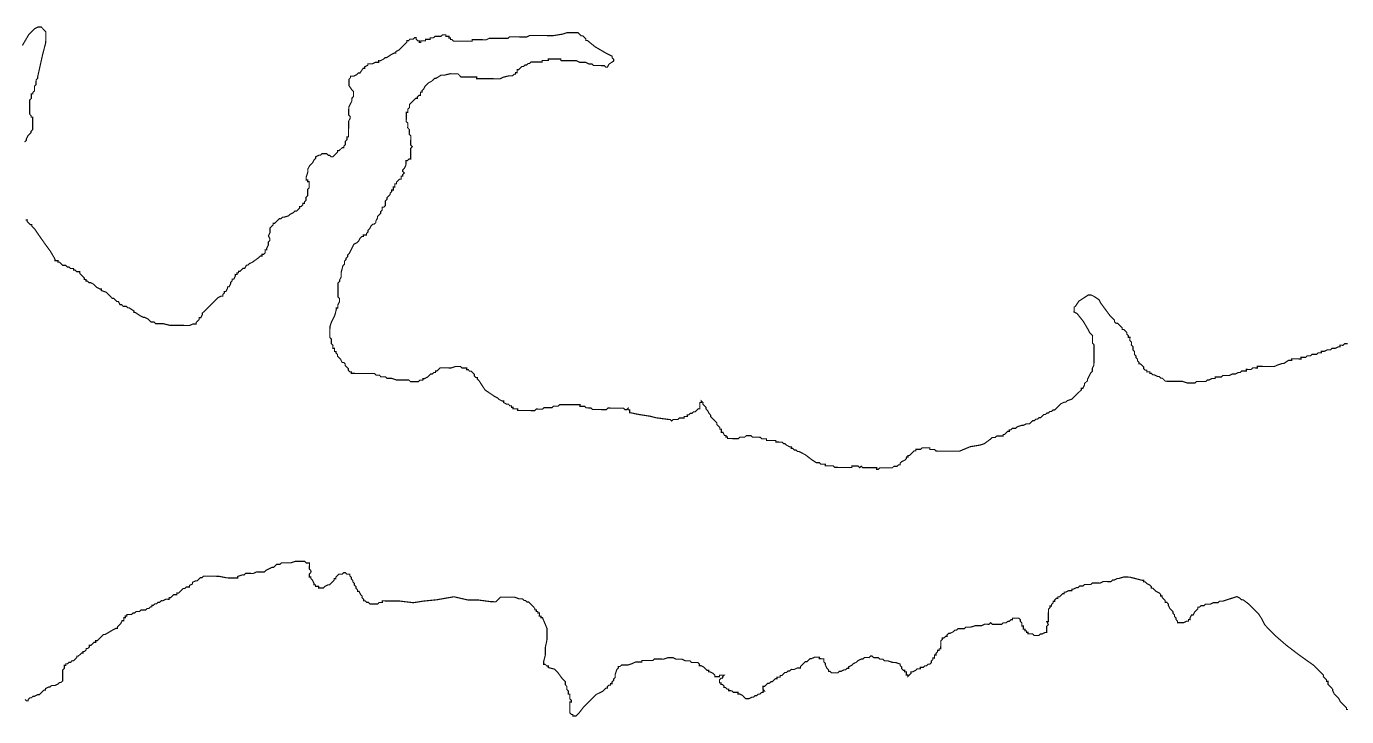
# Model space of a CAD drawing. Header units: metres. Extents: x 290190 to 339802, y 1811045 to 1991312.
# Drawn here: x 329905 to 333334, y 1814326 to 1816119 of the extents above; entities that cross this region are included whole.
import ezdxf

# ---------------------------------------------------------------- set-up
doc = ezdxf.new("R2010")
doc.units = ezdxf.units.M
doc.header["$MEASUREMENT"] = 0
doc.layers.add('HAZARDS LINE', color=1, linetype='Continuous')

msp = doc.modelspace()

# ---------------------------------------------------------------- linework, layer by layer
at = {"layer": 'HAZARDS LINE', "lineweight": 18, "const_width": 3.03}
for points in [[(329894.2, 1816069.6), (329910.6, 1816097.7), (329918.7, 1816105.8), (329926.9, 1816113.8), (329935, 1816117.8), (329939, 1816117.7), (329943.1, 1816117.7), (329951.1, 1816109.6), (329955.1, 1816105.5), (329955, 1816093.4), (329955, 1816089.3), (329954.9, 1816077.2), (329946.5, 1816044.9), (329934, 1815988.4), (329933.9, 1815984.3), (329929.9, 1815980.3), (329929.8, 1815976.3), (329929.8, 1815972.3), (329929.8, 1815968.2), (329925.7, 1815964.2), (329925.7, 1815960.2), (329925.6, 1815956.1), (329925.6, 1815952.1), (329921.5, 1815948.1), (329921.5, 1815944), (329917.5, 1815944), (329917.4, 1815940), (329917.4, 1815936), (329917.4, 1815931.9), (329913.3, 1815927.9), (329913.3, 1815923.9), (329913.2, 1815919.8), (329913.2, 1815915.8), (329913.2, 1815911.7), (329913.1, 1815907.7), (329913.1, 1815903.6), (329913.1, 1815899.6), (329913.1, 1815895.6), (329913, 1815891.5), (329917, 1815887.4), (329917, 1815883.4), (329921, 1815883.4), (329921, 1815879.3), (329921, 1815875.3), (329920.9, 1815871.2), (329920.9, 1815867.2), (329920.9, 1815863.2), (329920.9, 1815859.1), (329920.8, 1815855.1), (329920.8, 1815851), (329916.7, 1815847), (329916.7, 1815843), (329912.6, 1815839), (329908.5, 1815834.9), (329904.4, 1815826.9), (329904.4, 1815822.8), (329900.3, 1815818.8)], [(329902.8, 1815616.6), (329906.9, 1815616.6), (329906.8, 1815612.6), (329910.8, 1815608.5), (329914.8, 1815604.4), (329918.9, 1815604.4), (329918.9, 1815600.4), (329922.9, 1815596.3), (329926.9, 1815592.2), (329934.9, 1815580), (329954.9, 1815551.6), (329966.9, 1815535.3), (329978.8, 1815515), (329978.8, 1815510.9), (329986.9, 1815510.9), (329986.9, 1815506.8), (329990.9, 1815506.8), (329994.9, 1815502.7), (329998.9, 1815498.7), (330003, 1815498.6), (330007, 1815498.6), (330011, 1815494.5), (330015.1, 1815494.5), (330019.1, 1815490.4), (330023.1, 1815490.4), (330027.2, 1815490.3), (330027.1, 1815486.3), (330031.2, 1815486.3), (330035.2, 1815482.2), (330039.2, 1815482.2), (330043.3, 1815482.1), (330043.2, 1815478.1), (330047.2, 1815474), (330051.3, 1815469.9), (330055.3, 1815465.9), (330055.2, 1815461.8), (330059.3, 1815461.8), (330059.3, 1815457.8), (330063.3, 1815457.7), (330067.3, 1815453.6), (330071.3, 1815453.6), (330079.4, 1815449.5), (330083.4, 1815445.4), (330087.4, 1815441.4), (330095.5, 1815437.3), (330099.5, 1815437.2), (330099.5, 1815433.2), (330111.6, 1815429), (330115.6, 1815425), (330127.6, 1815412.7), (330131.7, 1815412.7), (330135.7, 1815408.6), (330139.7, 1815404.6), (330143.7, 1815404.5), (330147.7, 1815396.4), (330151.8, 1815396.4), (330155.8, 1815392.3), (330159.8, 1815392.3), (330163.9, 1815392.3), (330167.9, 1815388.2), (330171.9, 1815388.1), (330184, 1815380), (330183.9, 1815375.9), (330188, 1815375.9), (330200.1, 1815367.7), (330208.1, 1815363.6), (330212.1, 1815363.6), (330220.2, 1815359.5), (330228.2, 1815351.3), (330236.3, 1815351.3), (330240.3, 1815347.2), (330244.4, 1815347.2), (330260.5, 1815347), (330276.7, 1815342.9), (330288.8, 1815342.8), (330292.8, 1815342.7), (330305, 1815342.6), (330309, 1815342.6), (330321.1, 1815342.5), (330325.2, 1815342.5), (330329.2, 1815342.5), (330337.3, 1815346.4), (330341.4, 1815346.4), (330345.4, 1815346.4), (330345.5, 1815350.4), (330349.5, 1815354.4), (330353.6, 1815358.4), (330353.6, 1815362.5), (330357.7, 1815362.5), (330361.8, 1815370.5), (330361.8, 1815374.6), (330365.9, 1815378.6), (330370, 1815382.6), (330374, 1815386.6), (330378.1, 1815390.6), (330382.2, 1815394.6), (330386.3, 1815398.6), (330390.3, 1815402.6), (330394.4, 1815406.6), (330398.5, 1815410.7), (330402.5, 1815414.7), (330410.7, 1815418.7), (330414.7, 1815418.6), (330414.7, 1815422.7), (330418.8, 1815426.7), (330418.8, 1815430.7), (330422.9, 1815430.7), (330427, 1815438.7), (330427, 1815442.8), (330431.1, 1815442.8), (330435.2, 1815450.8), (330435.2, 1815454.9), (330439.3, 1815458.9), (330439.3, 1815462.9), (330443.3, 1815462.9), (330447.5, 1815470.9), (330447.5, 1815475), (330451.5, 1815474.9), (330451.6, 1815479), (330455.6, 1815479), (330455.6, 1815483), (330459.7, 1815483), (330463.7, 1815487), (330467.8, 1815491), (330471.9, 1815491), (330476, 1815499), (330480, 1815499), (330484.1, 1815503), (330492.2, 1815507), (330508.5, 1815519), (330512.5, 1815523), (330516.6, 1815523), (330516.6, 1815527), (330520.7, 1815527), (330524.7, 1815531), (330524.8, 1815539.1), (330528.8, 1815539), (330528.9, 1815543.1), (330533, 1815551.1), (330533, 1815555.2), (330533, 1815559.2), (330537.1, 1815563.2), (330537.1, 1815567.3), (330533.2, 1815575.4), (330537.3, 1815583.4), (330537.3, 1815587.5), (330537.3, 1815591.5), (330537.4, 1815595.6), (330541.4, 1815599.6), (330545.5, 1815603.6), (330545.5, 1815607.6), (330549.6, 1815607.6), (330553.6, 1815611.6), (330557.7, 1815615.6), (330561.8, 1815619.7), (330565.8, 1815619.6), (330569.9, 1815623.6), (330574, 1815623.6), (330586.1, 1815627.5), (330590.2, 1815631.6), (330598.3, 1815635.5), (330602.4, 1815639.6), (330606.4, 1815639.5), (330610.5, 1815643.5), (330614.6, 1815647.5), (330614.6, 1815651.6), (330618.6, 1815651.6), (330622.7, 1815655.6), (330622.7, 1815659.6), (330626.8, 1815659.6), (330626.8, 1815663.6), (330630.9, 1815667.6), (330630.9, 1815671.7), (330631, 1815675.7), (330635, 1815679.7), (330635.1, 1815683.8), (330635.1, 1815687.8), (330635.1, 1815691.9), (330635.1, 1815695.9), (330639.2, 1815699.9), (330639.3, 1815704), (330639.3, 1815708), (330639.3, 1815712), (330639.3, 1815716.1), (330635.3, 1815716.1), (330635.3, 1815720.2), (330631.3, 1815720.2), (330631.3, 1815724.2), (330631.4, 1815728.3), (330635.5, 1815740.4), (330635.5, 1815744.4), (330635.6, 1815748.5), (330639.7, 1815756.5), (330643.7, 1815760.5), (330647.8, 1815764.5), (330651.9, 1815772.6), (330656, 1815776.6), (330656, 1815780.7), (330664.1, 1815784.6), (330668.2, 1815784.6), (330672.2, 1815788.6), (330676.3, 1815788.6), (330680.3, 1815788.6), (330684.4, 1815788.5), (330688.4, 1815784.4), (330692.4, 1815784.4), (330696.4, 1815780.3), (330700.5, 1815780.3), (330704.6, 1815784.3), (330708.6, 1815788.3), (330712.7, 1815792.3), (330712.7, 1815796.4), (330716.8, 1815796.4), (330720.9, 1815800.4), (330724.9, 1815804.4), (330729, 1815804.4), (330729, 1815808.4), (330733.1, 1815812.4), (330733.1, 1815816.5), (330733.1, 1815820.5), (330737.2, 1815824.5), (330737.3, 1815832.6), (330741.3, 1815832.6), (330741.3, 1815836.6), (330741.4, 1815844.7), (330741.4, 1815848.7), (330741.5, 1815856.8), (330741.6, 1815873), (330745.7, 1815881), (330745.8, 1815885.1), (330741.7, 1815889.2), (330741.8, 1815893.2), (330741.8, 1815897.2), (330741.8, 1815901.3), (330741.9, 1815905.3), (330741.9, 1815909.4), (330746, 1815917.4), (330750.1, 1815925.5), (330750.1, 1815929.5), (330750.2, 1815933.6), (330754.3, 1815937.6), (330754.3, 1815941.6), (330754.3, 1815945.7), (330754.3, 1815949.7), (330750.3, 1815953.8), (330742.3, 1815966), (330742.4, 1815970), (330742.4, 1815974.1), (330742.4, 1815978.1), (330742.5, 1815982.2), (330746.5, 1815986.2), (330746.6, 1815990.2), (330750.6, 1815990.2), (330754.7, 1815990.1), (330762.8, 1815994.1), (330766.8, 1815998.1), (330770.9, 1815998.1), (330779.1, 1816010.2), (330783.1, 1816010.1), (330783.1, 1816014.2), (330791.3, 1816018.2), (330791.3, 1816022.2), (330795.3, 1816022.2), (330799.4, 1816022.1), (330803.4, 1816022.1), (330811.5, 1816026.1), (330815.6, 1816026.1), (330819.6, 1816026), (330819.6, 1816030.1), (330823.7, 1816030), (330831.8, 1816034), (330835.9, 1816038), (330839.9, 1816038), (330852.1, 1816046), (330860.2, 1816050), (330864.3, 1816050), (330864.3, 1816054), (330872.4, 1816058), (330876.5, 1816062), (330880.6, 1816066), (330884.6, 1816070), (330888.7, 1816074), (330892.8, 1816078), (330892.8, 1816082.1), (330896.9, 1816082), (330900.9, 1816086.1), (330909, 1816086), (330913.1, 1816090), (330917.1, 1816090), (330917.1, 1816085.9), (330921.1, 1816081.9), (330925.2, 1816081.8), (330925.1, 1816077.8), (330929.2, 1816077.8), (330929.2, 1816081.8), (330933.2, 1816081.8), (330937.3, 1816081.7), (330941.3, 1816081.7), (330941.4, 1816085.7), (330945.4, 1816085.7), (330949.4, 1816085.7), (330953.5, 1816085.7), (330953.5, 1816089.7), (330957.6, 1816089.7), (330961.6, 1816089.6), (330965.7, 1816093.6), (330969.7, 1816093.6), (330973.8, 1816093.6), (330977.8, 1816093.6), (330981.8, 1816093.5), (330985.9, 1816097.5), (330990, 1816097.5), (330994, 1816097.5), (330994, 1816093.4), (330998, 1816093.4), (331002.1, 1816093.4), (331002, 1816089.3), (331006.1, 1816089.3), (331006, 1816085.2), (331010.1, 1816085.2), (331014.1, 1816081.1), (331018.1, 1816081.1), (331022.2, 1816081.1), (331030.3, 1816081), (331034.3, 1816081), (331038.3, 1816081), (331042.4, 1816080.9), (331046.4, 1816080.9), (331050.5, 1816080.9), (331058.6, 1816080.8), (331062.6, 1816080.8), (331062.6, 1816084.8), (331066.7, 1816084.8), (331070.7, 1816084.7), (331074.8, 1816084.7), (331078.8, 1816084.7), (331082.8, 1816084.7), (331099, 1816084.5), (331107.1, 1816088.5), (331119.3, 1816088.4), (331123.3, 1816088.4), (331127.3, 1816088.4), (331131.4, 1816088.3), (331135.4, 1816088.3), (331139.5, 1816088.3), (331143.5, 1816088.2), (331147.6, 1816088.2), (331151.6, 1816088.2), (331155.6, 1816088.1), (331159.7, 1816092.1), (331163.8, 1816092.1), (331171.8, 1816092.1), (331175.9, 1816092), (331184, 1816092), (331188, 1816091.9), (331192.1, 1816091.9), (331196.1, 1816091.9), (331200.1, 1816091.8), (331204.2, 1816091.8), (331212.3, 1816095.8), (331216.3, 1816095.8), (331220.4, 1816095.7), (331224.4, 1816095.7), (331232.5, 1816095.6), (331236.5, 1816095.6), (331240.6, 1816095.6), (331244.6, 1816095.5), (331248.7, 1816095.5), (331272.9, 1816095.3), (331297.2, 1816099.2), (331309.4, 1816103.1), (331321.5, 1816103), (331329.6, 1816103), (331337.7, 1816102.9), (331345.7, 1816094.8), (331349.7, 1816094.7), (331353.7, 1816090.6), (331357.8, 1816086.6), (331357.7, 1816082.5), (331361.8, 1816082.5), (331381.9, 1816066.2), (331410, 1816049.8), (331418.1, 1816045.7), (331426.1, 1816041.6), (331426.1, 1816037.5), (331430.1, 1816033.5), (331430.1, 1816029.4), (331417.9, 1816021.4), (331413.8, 1816013.4), (331409.7, 1816013.4), (331405.7, 1816017.5), (331401.7, 1816017.5), (331397.7, 1816017.5), (331389.6, 1816017.6), (331385.5, 1816017.6), (331381.5, 1816017.7), (331377.4, 1816017.7), (331373.4, 1816021.8), (331369.4, 1816021.8), (331365.3, 1816021.8), (331357.3, 1816025.9), (331353.2, 1816026), (331349.2, 1816026), (331345.2, 1816026), (331341.1, 1816026.1), (331333.1, 1816030.2), (331329, 1816030.2), (331325, 1816030.2), (331320.9, 1816030.3), (331308.8, 1816030.3), (331304.8, 1816030.4), (331300.7, 1816030.4), (331296.7, 1816030.4), (331292.6, 1816030.5), (331292.7, 1816034.5), (331288.6, 1816034.5), (331284.6, 1816034.6), (331276.5, 1816034.6), (331264.4, 1816034.7), (331260.3, 1816034.8), (331260.3, 1816030.7), (331252.2, 1816030.8), (331248.2, 1816030.8), (331244.1, 1816030.8), (331244.1, 1816026.8), (331240.1, 1816026.8), (331236, 1816026.9), (331232, 1816026.9), (331227.9, 1816026.9), (331223.9, 1816027), (331219.8, 1816027), (331215.8, 1816027), (331211.7, 1816023), (331207.7, 1816023), (331203.6, 1816019), (331199.6, 1816019.1), (331195.5, 1816015), (331191.5, 1816015.1), (331187.4, 1816011.1), (331183.3, 1816007.1), (331179.3, 1816007.1), (331179.2, 1816003), (331179.2, 1815999), (331175.2, 1815999), (331175.1, 1815995), (331171.1, 1815995), (331167, 1815991), (331163, 1815991), (331158.9, 1815991.1), (331142.7, 1815987.2), (331134.6, 1815983.2), (331130.6, 1815983.2), (331126.5, 1815983.2), (331122.5, 1815983.3), (331118.4, 1815983.3), (331110.4, 1815983.4), (331106.3, 1815983.4), (331102.3, 1815983.4), (331098.2, 1815983.5), (331094.2, 1815983.5), (331078, 1815983.6), (331074, 1815983.6), (331074, 1815987.7), (331070, 1815987.7), (331057.8, 1815987.8), (331053.8, 1815987.8), (331049.8, 1815987.9), (331045.7, 1815987.9), (331041.7, 1815987.9), (331037.6, 1815988), (331033.6, 1815988), (331029.6, 1815992.1), (331025.6, 1815996.1), (331017.5, 1815996.2), (331005.4, 1815996.3), (330989.1, 1815992.4), (330981.1, 1815992.4), (330968.9, 1815984.5), (330964.8, 1815984.5), (330960.8, 1815980.5), (330956.7, 1815976.5), (330948.6, 1815972.5), (330944.5, 1815968.5), (330940.4, 1815964.5), (330936.3, 1815956.4), (330932.2, 1815952.4), (330932.2, 1815948.3), (330928.2, 1815948.4), (330928.1, 1815944.3), (330928.1, 1815940.3), (330924.1, 1815940.3), (330920, 1815936.3), (330920, 1815932.3), (330915.9, 1815932.3), (330911.8, 1815928.3), (330907.8, 1815924.3), (330903.7, 1815920.3), (330899.6, 1815916.2), (330899.6, 1815912.2), (330899.6, 1815908.2), (330895.5, 1815904.2), (330895.5, 1815900.1), (330895.4, 1815896.1), (330891.4, 1815896.1), (330891.4, 1815892.1), (330891.3, 1815888), (330891.3, 1815884), (330891.3, 1815879.9), (330891.2, 1815875.9), (330891.2, 1815871.8), (330895.2, 1815867.8), (330895.2, 1815863.7), (330895.1, 1815855.6), (330899.1, 1815851.6), (330899.1, 1815847.5), (330899.1, 1815843.5), (330899, 1815839.4), (330903, 1815835.4), (330903, 1815831.3), (330903, 1815827.3), (330902.9, 1815823.2), (330902.9, 1815819.2), (330902.9, 1815815.1), (330902.9, 1815811.1), (330906.9, 1815807), (330902.8, 1815803), (330902.8, 1815799), (330902.7, 1815790.9), (330902.6, 1815782.8), (330902.6, 1815778.8), (330902.6, 1815774.7), (330898.5, 1815774.7), (330894.5, 1815770.7), (330890.4, 1815770.8), (330890.4, 1815766.7), (330890.4, 1815762.7), (330890.3, 1815758.6), (330886.2, 1815750.6), (330882.1, 1815746.6), (330882.1, 1815742.5), (330886.1, 1815738.4), (330882, 1815734.4), (330882, 1815730.4), (330878, 1815730.4), (330877.9, 1815726.4), (330877.9, 1815722.3), (330873.9, 1815722.4), (330869.8, 1815718.4), (330865.7, 1815714.3), (330865.7, 1815710.3), (330861.7, 1815710.3), (330861.6, 1815706.3), (330861.6, 1815702.2), (330857.5, 1815702.3), (330857.5, 1815698.2), (330857.5, 1815694.2), (330853.4, 1815694.2), (330853.4, 1815690.2), (330849.3, 1815686.2), (330849.3, 1815682.1), (330845.2, 1815678.1), (330841.2, 1815674.1), (330841.1, 1815670.1), (330837.1, 1815666), (330837, 1815662), (330837, 1815658), (330837, 1815653.9), (330832.9, 1815649.9), (330828.8, 1815649.9), (330828.8, 1815645.9), (330828.8, 1815641.8), (330824.7, 1815637.8), (330824.7, 1815633.8), (330816.5, 1815625.8), (330816.5, 1815621.7), (330812.4, 1815613.7), (330812.4, 1815609.6), (330808.3, 1815605.6), (330804.2, 1815605.6), (330800.2, 1815601.6), (330796.1, 1815593.6), (330792, 1815589.6), (330792, 1815585.5), (330787.9, 1815581.5), (330787.9, 1815577.5), (330783.8, 1815577.5), (330779.8, 1815577.5), (330779.7, 1815573.5), (330775.7, 1815573.5), (330771.6, 1815569.5), (330767.5, 1815561.5), (330763.4, 1815557.4), (330755.3, 1815553.5), (330751.2, 1815545.4), (330747.1, 1815537.4), (330743, 1815529.3), (330738.9, 1815525.3), (330738.9, 1815521.2), (330734.8, 1815517.2), (330734.8, 1815513.2), (330730.7, 1815509.2), (330730.7, 1815505.1), (330730.7, 1815501.1), (330726.6, 1815497.1), (330722.4, 1815480.9), (330722.4, 1815476.9), (330722.4, 1815472.9), (330722.3, 1815468.8), (330718.2, 1815460.8), (330718.2, 1815456.7), (330714.1, 1815452.7), (330714.1, 1815448.7), (330714.1, 1815444.6), (330714, 1815436.5), (330714, 1815432.5), (330713.9, 1815428.4), (330713.9, 1815424.4), (330713.9, 1815420.4), (330713.8, 1815416.3), (330717.9, 1815412.2), (330717.8, 1815408.2), (330717.8, 1815404.2), (330713.7, 1815396.1), (330713.7, 1815392.1), (330713.6, 1815388), (330709.6, 1815388), (330709.6, 1815384), (330705.4, 1815367.9), (330697.2, 1815351.7), (330693, 1815339.6), (330693, 1815335.6), (330692.9, 1815327.5), (330692.9, 1815323.5), (330692.9, 1815319.4), (330692.9, 1815315.4), (330692.8, 1815311.3), (330696.8, 1815307.3), (330696.8, 1815303.2), (330696.8, 1815299.2), (330696.7, 1815295.1), (330700.8, 1815291.1), (330700.7, 1815287), (330700.7, 1815283), (330704.7, 1815283), (330704.7, 1815278.9), (330704.7, 1815274.9), (330708.7, 1815274.8), (330708.7, 1815270.8), (330712.7, 1815266.7), (330712.7, 1815262.7), (330716.7, 1815258.6), (330720.7, 1815254.5), (330724.7, 1815246.4), (330728.7, 1815246.4), (330732.7, 1815242.3), (330732.7, 1815238.3), (330736.7, 1815234.2), (330740.7, 1815230.1), (330740.7, 1815226.1), (330744.7, 1815222), (330748.7, 1815222), (330748.7, 1815217.9), (330752.7, 1815217.9), (330756.8, 1815217.9), (330760.8, 1815217.8), (330764.9, 1815217.8), (330773, 1815217.7), (330777, 1815217.7), (330781, 1815217.7), (330785.1, 1815217.6), (330789.1, 1815217.6), (330793.2, 1815217.6), (330797.2, 1815217.5), (330801.2, 1815217.5), (330805.3, 1815217.5), (330809.3, 1815217.5), (330813.3, 1815213.4), (330817.4, 1815213.3), (330821.4, 1815213.3), (330825.4, 1815209.2), (330829.5, 1815209.2), (330837.6, 1815209.1), (330841.6, 1815205.1), (330849.7, 1815205), (330853.7, 1815205), (330865.8, 1815200.8), (330869.8, 1815200.8), (330873.9, 1815200.8), (330882, 1815200.7), (330886, 1815200.7), (330890.1, 1815200.7), (330894.1, 1815200.6), (330898.1, 1815200.6), (330902.2, 1815196.5), (330906.2, 1815196.5), (330910.2, 1815196.5), (330914.3, 1815196.4), (330918.3, 1815196.4), (330922.4, 1815196.4), (330926.4, 1815200.4), (330930.5, 1815200.3), (330934.5, 1815200.3), (330934.6, 1815204.4), (330938.6, 1815204.3), (330946.7, 1815208.3), (330950.8, 1815212.3), (330954.9, 1815216.3), (330958.9, 1815216.3), (330963, 1815220.3), (330967, 1815220.3), (330967.1, 1815224.3), (330971.1, 1815224.3), (330975.2, 1815228.3), (330979.2, 1815232.3), (330983.3, 1815232.3), (330987.3, 1815232.3), (330991.4, 1815232.2), (330995.4, 1815232.2), (330999.5, 1815232.2), (331003.5, 1815232.1), (331007.5, 1815232.1), (331019.7, 1815236), (331023.7, 1815236), (331027.8, 1815236), (331031.8, 1815236), (331035.8, 1815231.9), (331043.9, 1815231.8), (331048, 1815231.8), (331047.9, 1815227.7), (331052, 1815227.7), (331056, 1815223.6), (331060, 1815223.6), (331064, 1815219.5), (331068.1, 1815215.5), (331068, 1815211.4), (331072, 1815207.3), (331076.1, 1815207.3), (331076, 1815203.3), (331080.1, 1815199.2), (331088, 1815187), (331096, 1815174.8), (331120.2, 1815158.4), (331128.2, 1815154.3), (331132.2, 1815150.3), (331140.3, 1815146.2), (331144.3, 1815146.1), (331144.3, 1815142.1), (331152.3, 1815138), (331156.4, 1815138), (331160.4, 1815133.9), (331164.4, 1815133.8), (331164.4, 1815129.8), (331168.5, 1815129.8), (331168.4, 1815125.7), (331172.5, 1815125.7), (331176.5, 1815125.7), (331180.6, 1815125.6), (331180.5, 1815121.6), (331184.6, 1815121.6), (331188.6, 1815121.5), (331192.6, 1815121.5), (331196.7, 1815121.5), (331200.7, 1815121.4), (331204.8, 1815121.4), (331208.8, 1815121.4), (331216.9, 1815121.3), (331220.9, 1815121.3), (331225, 1815121.2), (331229.1, 1815125.3), (331233.1, 1815125.2), (331237.1, 1815125.2), (331241.2, 1815125.2), (331245.2, 1815125.1), (331249.3, 1815129.1), (331253.3, 1815129.1), (331257.4, 1815129.1), (331261.4, 1815129.1), (331265.5, 1815129), (331269.5, 1815129), (331273.6, 1815133), (331277.6, 1815133), (331285.7, 1815132.9), (331289.8, 1815136.9), (331293.8, 1815136.9), (331297.9, 1815136.9), (331301.9, 1815136.8), (331310, 1815136.8), (331314, 1815136.7), (331318.1, 1815136.7), (331322.1, 1815136.7), (331326.2, 1815136.6), (331330.2, 1815136.6), (331334.3, 1815136.6), (331338.3, 1815136.5), (331342.3, 1815136.5), (331342.3, 1815132.5), (331346.4, 1815132.4), (331350.4, 1815132.4), (331354.4, 1815132.4), (331358.5, 1815128.3), (331362.5, 1815128.3), (331366.5, 1815128.2), (331370.6, 1815128.2), (331374.6, 1815124.1), (331378.6, 1815124.1), (331382.7, 1815124.1), (331386.7, 1815124), (331390.8, 1815124), (331394.8, 1815124), (331398.8, 1815123.9), (331402.9, 1815123.9), (331406.9, 1815123.9), (331411, 1815123.9), (331415, 1815127.9), (331423.1, 1815127.8), (331427.2, 1815127.8), (331431.2, 1815127.7), (331435.3, 1815127.7), (331439.3, 1815127.7), (331443.3, 1815127.6), (331447.4, 1815127.6), (331451.4, 1815127.6), (331455.5, 1815127.6), (331459.5, 1815123.5), (331463.5, 1815123.5), (331467.6, 1815127.5), (331467.6, 1815123.4), (331471.6, 1815123.4), (331471.6, 1815119.3), (331471.5, 1815115.3), (331475.6, 1815115.3), (331495.8, 1815111.1), (331524, 1815106.8), (331540.2, 1815102.6), (331572.5, 1815098.3), (331576.5, 1815098.3), (331580.5, 1815094.2), (331584.6, 1815098.3), (331588.7, 1815098.2), (331592.7, 1815098.2), (331596.7, 1815098.2), (331600.8, 1815102.2), (331608.9, 1815102.1), (331612.9, 1815102.1), (331613, 1815106.1), (331617, 1815106.1), (331621.1, 1815106.1), (331621.1, 1815110.1), (331625.1, 1815110.1), (331629.2, 1815114.1), (331633.2, 1815114.1), (331637.3, 1815118.1), (331641.4, 1815118), (331645.4, 1815122), (331649.5, 1815126.1), (331653.5, 1815126), (331653.6, 1815130.1), (331653.6, 1815134.1), (331653.6, 1815138.2), (331653.7, 1815142.2), (331657.7, 1815142.2), (331657.7, 1815146.2), (331661.8, 1815142.1), (331661.7, 1815138.1), (331665.7, 1815134), (331669.7, 1815129.9), (331669.7, 1815125.9), (331673.7, 1815121.8), (331677.7, 1815113.7), (331681.7, 1815109.6), (331681.7, 1815105.6), (331685.7, 1815101.5), (331689.7, 1815097.4), (331693.7, 1815093.4), (331697.7, 1815089.3), (331697.7, 1815085.3), (331705.7, 1815077.1), (331705.7, 1815073.1), (331709.7, 1815073), (331709.7, 1815064.9), (331713.7, 1815064.9), (331717.7, 1815056.8), (331721.7, 1815056.8), (331721.7, 1815052.7), (331725.7, 1815052.7), (331725.7, 1815048.6), (331729.8, 1815048.6), (331733.8, 1815048.6), (331737.8, 1815048.6), (331741.9, 1815048.5), (331745.9, 1815048.5), (331750, 1815048.5), (331754, 1815048.4), (331758.1, 1815052.4), (331762.1, 1815052.4), (331766.2, 1815052.4), (331770.2, 1815052.3), (331774.3, 1815056.4), (331778.3, 1815056.3), (331782.4, 1815056.3), (331786.4, 1815056.3), (331790.4, 1815052.2), (331794.5, 1815052.2), (331798.5, 1815052.1), (331802.6, 1815052.1), (331806.6, 1815052.1), (331810.6, 1815052), (331814.7, 1815048), (331822.7, 1815047.9), (331826.8, 1815047.9), (331826.7, 1815043.8), (331830.8, 1815043.8), (331847, 1815043.7), (331851, 1815043.6), (331851, 1815039.6), (331855, 1815039.6), (331859.1, 1815039.5), (331863.1, 1815039.5), (331867.1, 1815039.5), (331871.2, 1815035.4), (331875.2, 1815035.4), (331879.2, 1815031.3), (331887.3, 1815027.2), (331891.3, 1815027.2), (331891.3, 1815023.1), (331895.3, 1815023.1), (331899.3, 1815019), (331903.4, 1815019), (331907.4, 1815014.9), (331911.4, 1815014.9), (331927.5, 1815006.7), (331943.6, 1814994.4), (331955.7, 1814986.2), (331959.7, 1814986.2), (331963.8, 1814986.2), (331967.8, 1814982.1), (331971.8, 1814982.1), (331975.9, 1814982), (331979.9, 1814982), (331979.9, 1814978), (331983.9, 1814977.9), (331987.9, 1814977.9), (331992, 1814977.9), (331996, 1814977.8), (332000.1, 1814977.8), (332004.1, 1814973.7), (332008.1, 1814973.7), (332012.2, 1814973.7), (332016.2, 1814973.6), (332020.3, 1814973.6), (332024.3, 1814973.6), (332028.3, 1814973.5), (332032.4, 1814973.5), (332036.4, 1814973.5), (332040.5, 1814973.4), (332044.5, 1814973.4), (332048.6, 1814973.4), (332048.6, 1814977.4), (332052.6, 1814977.4), (332056.7, 1814977.4), (332060.7, 1814977.3), (332064.8, 1814977.3), (332068.8, 1814973.2), (332072.8, 1814977.2), (332076.8, 1814973.2), (332080.9, 1814973.1), (332084.9, 1814973.1), (332089, 1814973.1), (332093, 1814973), (332097.1, 1814973), (332101.1, 1814973), (332105.1, 1814972.9), (332109.2, 1814972.9), (332113.2, 1814972.9), (332113.2, 1814968.8), (332117.2, 1814968.8), (332121.3, 1814972.8), (332125.4, 1814972.8), (332129.4, 1814972.8), (332133.4, 1814972.7), (332137.5, 1814972.7), (332141.5, 1814972.7), (332145.6, 1814972.6), (332149.6, 1814972.6), (332153.7, 1814972.6), (332157.7, 1814976.6), (332161.8, 1814976.5), (332165.8, 1814976.5), (332169.9, 1814980.5), (332173.9, 1814980.5), (332174, 1814984.5), (332178, 1814988.6), (332186.2, 1814992.5), (332190.2, 1814996.5), (332190.3, 1815000.6), (332194.3, 1815000.6), (332194.3, 1815004.6), (332198.4, 1815004.6), (332202.4, 1815008.6), (332206.5, 1815012.6), (332210.6, 1815016.6), (332214.6, 1815016.6), (332214.7, 1815020.6), (332218.7, 1815020.6), (332222.8, 1815020.6), (332226.8, 1815020.5), (332230.9, 1815024.5), (332234.9, 1815024.5), (332239, 1815024.5), (332243, 1815024.4), (332247, 1815024.4), (332251.1, 1815024.4), (332251, 1815020.3), (332259.1, 1815020.3), (332263.2, 1815020.2), (332267.2, 1815016.2), (332271.2, 1815016.1), (332275.3, 1815016.1), (332283.4, 1815016), (332287.4, 1815016), (332291.4, 1815016), (332295.5, 1815015.9), (332299.5, 1815015.9), (332303.6, 1815015.9), (332307.6, 1815015.9), (332311.7, 1815015.8), (332315.7, 1815015.8), (332319.7, 1815015.8), (332323.8, 1815015.7), (332327.8, 1815015.7), (332356.2, 1815027.6), (332380.5, 1815031.5), (332392.7, 1815035.4), (332408.9, 1815047.4), (332413, 1815051.4), (332417, 1815051.4), (332421.1, 1815051.4), (332425.2, 1815055.4), (332429.2, 1815055.3), (332437.3, 1815055.3), (332441.3, 1815055.3), (332441.4, 1815059.3), (332445.4, 1815059.3), (332449.5, 1815063.3), (332453.5, 1815067.3), (332457.6, 1815067.3), (332457.6, 1815071.3), (332461.7, 1815071.3), (332465.7, 1815075.3), (332473.8, 1815075.2), (332477.9, 1815079.2), (332490.1, 1815083.2), (332494.1, 1815083.2), (332502.2, 1815087.1), (332506.3, 1815087.1), (332510.3, 1815087.1), (332514.4, 1815091.1), (332518.4, 1815095.1), (332522.5, 1815095.1), (332526.6, 1815099.1), (332530.6, 1815099), (332534.7, 1815103.1), (332538.7, 1815103), (332542.8, 1815107), (332546.9, 1815111), (332550.9, 1815111), (332555, 1815115), (332559, 1815115), (332563.1, 1815119), (332567.1, 1815119), (332571.2, 1815123), (332575.3, 1815123), (332579.3, 1815127), (332583.4, 1815131), (332587.5, 1815135), (332591.5, 1815139), (332599.7, 1815143), (332603.7, 1815143), (332607.8, 1815147), (332619.9, 1815150.9), (332628.1, 1815158.9), (332644.4, 1815175), (332644.4, 1815179), (332648.5, 1815179), (332652.6, 1815187.1), (332652.6, 1815191.1), (332660.7, 1815199.1), (332660.8, 1815203.2), (332664.9, 1815211.2), (332669, 1815219.3), (332673.1, 1815223.3), (332673.1, 1815227.3), (332673.1, 1815231.4), (332677.2, 1815239.4), (332677.3, 1815247.5), (332677.3, 1815255.6), (332677.4, 1815263.7), (332677.5, 1815271.8), (332677.5, 1815279.9), (332677.6, 1815283.9), (332677.6, 1815287.9), (332677.6, 1815292), (332673.6, 1815296.1), (332673.6, 1815300.1), (332673.7, 1815308.2), (332673.7, 1815312.2), (332673.8, 1815316.3), (332665.7, 1815324.4), (332661.8, 1815332.5), (332649.8, 1815352.9), (332633.8, 1815373.2), (332625.7, 1815377.3), (332625.8, 1815381.3), (332625.8, 1815385.4), (332625.8, 1815389.4), (332629.9, 1815393.4), (332638.1, 1815405.5), (332662.5, 1815421.5), (332666.5, 1815421.5), (332670.5, 1815421.4), (332678.6, 1815417.3), (332690.7, 1815409.1), (332694.6, 1815401), (332718.6, 1815368.5), (332722.7, 1815364.4), (332730.7, 1815356.3), (332730.6, 1815352.2), (332734.7, 1815348.2), (332738.7, 1815348.1), (332742.7, 1815344), (332746.7, 1815340), (332750.7, 1815335.9), (332750.7, 1815331.9), (332754.7, 1815331.8), (332758.8, 1815327.8), (332762.8, 1815323.7), (332762.7, 1815319.6), (332766.7, 1815315.6), (332766.7, 1815311.5), (332770.8, 1815311.5), (332770.7, 1815307.4), (332770.7, 1815303.4), (332774.7, 1815299.3), (332774.7, 1815295.3), (332774.6, 1815291.2), (332778.7, 1815287.2), (332778.6, 1815279.1), (332782.6, 1815275), (332782.6, 1815271), (332782.5, 1815266.9), (332786.6, 1815262.8), (332786.5, 1815258.8), (332790.5, 1815254.7), (332790.5, 1815250.7), (332794.5, 1815246.6), (332794.5, 1815242.6), (332798.5, 1815242.5), (332802.5, 1815238.5), (332806.5, 1815234.4), (332806.5, 1815230.3), (332810.5, 1815226.3), (332814.6, 1815226.2), (332814.5, 1815222.2), (332818.6, 1815222.2), (332822.6, 1815222.1), (332822.6, 1815218.1), (332826.6, 1815218.1), (332830.6, 1815214), (332834.7, 1815214), (332842.7, 1815209.8), (332846.8, 1815209.8), (332850.8, 1815205.7), (332854.8, 1815205.7), (332862.9, 1815197.6), (332866.9, 1815197.5), (332870.9, 1815197.5), (332875, 1815197.5), (332879, 1815197.4), (332883.1, 1815197.4), (332887.1, 1815197.4), (332891.2, 1815197.3), (332895.2, 1815197.3), (332907.3, 1815197.2), (332919.4, 1815193.1), (332923.5, 1815193.1), (332927.5, 1815193), (332931.5, 1815193), (332935.6, 1815193), (332939.6, 1815192.9), (332943.7, 1815196.9), (332947.8, 1815196.9), (332955.8, 1815196.8), (332959.9, 1815196.8), (332963.9, 1815196.8), (332968, 1815196.8), (332972, 1815200.8), (332976.1, 1815200.7), (332984.2, 1815204.7), (332992.3, 1815204.6), (332992.3, 1815208.7), (332996.4, 1815208.7), (333000.4, 1815208.6), (333004.4, 1815208.6), (333008.5, 1815208.6), (333012.6, 1815212.6), (333016.6, 1815212.5), (333020.6, 1815212.5), (333024.7, 1815212.5), (333028.7, 1815212.5), (333036.8, 1815216.4), (333040.9, 1815216.4), (333044.9, 1815216.4), (333053, 1815220.4), (333057.1, 1815220.3), (333061.2, 1815224.3), (333065.2, 1815224.3), (333073.3, 1815224.2), (333073.3, 1815228.3), (333081.4, 1815228.2), (333085.4, 1815228.2), (333089.5, 1815232.2), (333093.6, 1815232.2), (333101.6, 1815232.1), (333101.7, 1815236.2), (333105.7, 1815236.1), (333109.8, 1815236.1), (333113.8, 1815236.1), (333117.8, 1815236), (333121.9, 1815236), (333125.9, 1815236), (333130, 1815235.9), (333134, 1815235.9), (333138.1, 1815235.9), (333142.1, 1815235.8), (333146.1, 1815235.8), (333154.3, 1815239.8), (333166.4, 1815243.7), (333170.5, 1815243.7), (333182.6, 1815251.7), (333186.7, 1815251.7), (333190.7, 1815251.6), (333190.8, 1815255.7), (333198.8, 1815255.6), (333202.9, 1815255.6), (333206.9, 1815255.6), (333211, 1815255.5), (333215, 1815255.5), (333215, 1815259.5), (333219.1, 1815259.5), (333223.1, 1815259.5), (333227.2, 1815259.4), (333231.3, 1815263.5), (333235.3, 1815263.4), (333239.3, 1815263.4), (333243.4, 1815267.4), (333247.5, 1815267.4), (333251.5, 1815267.3), (333255.5, 1815267.3), (333259.6, 1815271.3), (333263.7, 1815271.3), (333267.7, 1815271.3), (333267.7, 1815275.3), (333275.8, 1815275.2), (333283.9, 1815279.2), (333288, 1815279.2), (333292, 1815279.2), (333296.1, 1815283.2), (333300.1, 1815283.1), (333304.2, 1815283.1), (333312.3, 1815287.1), (333316.3, 1815287.1), (333316.4, 1815291.1), (333324.4, 1815291), (333328.5, 1815295.1), (333332.6, 1815295), (333336.6, 1815295)], [(329901.3, 1814371.3), (329905.3, 1814367.2), (329909.3, 1814367.2), (329909.4, 1814371.3), (329913.4, 1814375.3), (329917.5, 1814375.2), (329921.6, 1814379.2), (329925.6, 1814379.2), (329933.7, 1814383.2), (329937.8, 1814383.2), (329941.8, 1814387.2), (329945.9, 1814391.2), (329950, 1814395.2), (329954, 1814395.2), (329954.1, 1814399.2), (329962.2, 1814403.2), (329966.2, 1814403.2), (329970.3, 1814407.2), (329974.3, 1814407.1), (329978.4, 1814407.1), (329986.5, 1814411.1), (329990.6, 1814415.1), (329994.6, 1814415.1), (329998.7, 1814419.1), (329998.7, 1814423.1), (329998.7, 1814427.2), (329998.8, 1814431.2), (329998.8, 1814435.3), (329998.8, 1814439.3), (329998.9, 1814443.3), (329998.9, 1814447.4), (330003, 1814451.4), (330003, 1814455.4), (330003, 1814459.5), (330007.1, 1814459.5), (330007.1, 1814463.5), (330011.2, 1814463.5), (330015.2, 1814467.5), (330019.3, 1814467.4), (330023.3, 1814471.5), (330027.4, 1814471.4), (330031.5, 1814475.4), (330035.5, 1814479.5), (330035.6, 1814483.5), (330039.6, 1814483.5), (330043.7, 1814487.5), (330047.8, 1814491.5), (330051.8, 1814491.5), (330051.8, 1814495.5), (330055.9, 1814495.5), (330059.9, 1814499.5), (330060, 1814503.5), (330064, 1814503.5), (330068.1, 1814507.5), (330068.1, 1814511.5), (330072.2, 1814511.5), (330076.2, 1814515.5), (330080.3, 1814519.5), (330084.4, 1814519.5), (330084.4, 1814523.6), (330088.4, 1814523.5), (330092.5, 1814527.5), (330096.6, 1814531.5), (330100.6, 1814535.6), (330104.7, 1814539.6), (330108.8, 1814539.5), (330129.1, 1814551.5), (330137.2, 1814555.5), (330141.2, 1814555.5), (330141.3, 1814559.5), (330145.3, 1814563.5), (330149.4, 1814567.5), (330153.5, 1814575.6), (330157.6, 1814575.6), (330157.6, 1814583.6), (330161.7, 1814583.6), (330161.7, 1814587.6), (330165.7, 1814587.6), (330165.8, 1814591.7), (330169.8, 1814591.6), (330173.8, 1814591.6), (330177.9, 1814591.6), (330182, 1814595.6), (330186, 1814595.5), (330190.1, 1814599.6), (330194.1, 1814599.5), (330198.2, 1814599.5), (330202.2, 1814603.5), (330206.3, 1814603.5), (330210.3, 1814603.4), (330214.4, 1814603.4), (330218.4, 1814607.4), (330222.5, 1814607.4), (330226.6, 1814611.4), (330230.6, 1814611.4), (330230.6, 1814615.4), (330234.7, 1814615.4), (330238.7, 1814619.4), (330242.8, 1814619.4), (330246.9, 1814623.4), (330250.9, 1814623.4), (330255, 1814627.4), (330259, 1814627.3), (330267.1, 1814631.3), (330275.2, 1814631.2), (330275.3, 1814635.3), (330279.3, 1814635.3), (330283.4, 1814639.3), (330287.4, 1814643.3), (330295.5, 1814643.2), (330295.6, 1814647.3), (330299.6, 1814647.2), (330307.7, 1814655.3), (330311.8, 1814659.3), (330315.9, 1814659.2), (330319.9, 1814663.3), (330324, 1814663.2), (330328, 1814663.2), (330328.1, 1814667.2), (330336.2, 1814671.2), (330336.2, 1814675.3), (330344.3, 1814679.2), (330348.4, 1814679.2), (330356.5, 1814687.2), (330360.5, 1814687.2), (330364.6, 1814691.2), (330368.7, 1814691.2), (330372.7, 1814691.1), (330376.7, 1814691.1), (330380.8, 1814691.1), (330384.8, 1814691.1), (330388.9, 1814691), (330392.9, 1814691), (330397, 1814691), (330405, 1814690.9), (330425.2, 1814686.7), (330433.3, 1814686.6), (330437.4, 1814686.6), (330441.4, 1814686.6), (330445.4, 1814686.5), (330449.5, 1814686.5), (330453.5, 1814686.5), (330453.6, 1814690.5), (330465.7, 1814694.5), (330469.8, 1814694.4), (330473.8, 1814698.5), (330477.9, 1814698.4), (330486, 1814698.4), (330490, 1814698.3), (330494, 1814698.3), (330502.2, 1814702.3), (330506.2, 1814702.2), (330510.2, 1814702.2), (330514.3, 1814702.2), (330518.3, 1814702.2), (330522.4, 1814702.1), (330526.4, 1814706.1), (330542.7, 1814714.1), (330546.7, 1814714.1), (330550.8, 1814718.1), (330554.9, 1814722.1), (330558.9, 1814722.1), (330563, 1814722), (330567, 1814726), (330571.1, 1814726), (330575.1, 1814726), (330579.2, 1814725.9), (330587.2, 1814725.9), (330591.3, 1814725.9), (330603.4, 1814729.8), (330607.5, 1814729.8), (330611.5, 1814729.7), (330615.6, 1814729.7), (330619.6, 1814729.7), (330627.7, 1814729.6), (330631.7, 1814725.5), (330635.7, 1814725.5), (330639.8, 1814725.5), (330639.8, 1814721.4), (330639.7, 1814717.4), (330639.7, 1814713.3), (330639.7, 1814709.3), (330643.7, 1814705.2), (330643.6, 1814701.2), (330639.6, 1814697.2), (330639.5, 1814693.1), (330639.5, 1814689.1), (330643.6, 1814689.1), (330643.5, 1814685), (330647.5, 1814680.9), (330651.5, 1814672.8), (330651.5, 1814668.8), (330655.5, 1814668.7), (330655.5, 1814664.7), (330659.5, 1814664.7), (330663.6, 1814664.6), (330663.5, 1814660.6), (330667.6, 1814660.6), (330671.6, 1814660.5), (330675.7, 1814660.5), (330679.7, 1814664.5), (330687.9, 1814668.5), (330691.9, 1814668.5), (330696, 1814672.5), (330700.1, 1814676.5), (330704.1, 1814680.5), (330704.2, 1814684.5), (330708.2, 1814684.5), (330708.2, 1814688.6), (330712.3, 1814692.6), (330716.4, 1814696.6), (330720.4, 1814696.6), (330724.5, 1814696.5), (330728.5, 1814700.5), (330732.6, 1814700.5), (330736.6, 1814696.4), (330740.6, 1814696.4), (330744.7, 1814696.4), (330744.6, 1814692.3), (330748.7, 1814688.2), (330748.6, 1814684.2), (330752.6, 1814680.1), (330752.6, 1814676.1), (330756.6, 1814672), (330756.6, 1814668), (330760.6, 1814663.9), (330760.6, 1814659.9), (330764.6, 1814655.8), (330764.5, 1814651.7), (330768.6, 1814651.7), (330772.6, 1814643.6), (330776.6, 1814639.5), (330776.5, 1814635.5), (330780.6, 1814631.4), (330780.5, 1814627.4), (330784.6, 1814627.3), (330788.6, 1814623.2), (330792.6, 1814623.2), (330796.6, 1814619.1), (330800.7, 1814619.1), (330804.7, 1814619.1), (330808.8, 1814619), (330812.8, 1814619), (330816.8, 1814619), (330820.9, 1814623), (330825, 1814623), (330829, 1814622.9), (330829, 1814627), (330837.1, 1814626.9), (330841.2, 1814626.9), (330845.2, 1814626.9), (330849.2, 1814626.8), (330853.3, 1814626.8), (330857.3, 1814626.8), (330861.4, 1814626.7), (330865.4, 1814626.7), (330873.5, 1814626.6), (330909.9, 1814622.3), (330934.1, 1814626.2), (330970.6, 1814629.9), (331015.1, 1814637.7), (331051.4, 1814629.3), (331079.7, 1814629.1), (331112, 1814624.8), (331124.1, 1814624.7), (331128.2, 1814628.7), (331132.3, 1814632.7), (331136.4, 1814636.7), (331144.4, 1814636.7), (331172.7, 1814636.5), (331184.8, 1814632.3), (331192.9, 1814632.3), (331196.9, 1814628.2), (331201, 1814628.1), (331205, 1814624.1), (331209, 1814624), (331213, 1814620), (331217, 1814615.9), (331221.1, 1814611.8), (331225.1, 1814607.7), (331225, 1814603.7), (331229.1, 1814603.7), (331229, 1814599.6), (331233.1, 1814599.6), (331233.1, 1814595.6), (331237.1, 1814595.5), (331237.1, 1814591.5), (331237, 1814587.4), (331241.1, 1814587.4), (331241.1, 1814583.4), (331245.1, 1814583.3), (331257, 1814554.9), (331256.9, 1814538.8), (331256.8, 1814526.6), (331252.6, 1814506.5), (331252.4, 1814486.2), (331248.3, 1814470.1), (331248.2, 1814462), (331252.2, 1814462), (331256.3, 1814457.9), (331260.3, 1814457.9), (331260.3, 1814453.8), (331276.4, 1814449.7), (331284.4, 1814441.5), (331296.4, 1814425.2), (331304.4, 1814417.1), (331304.4, 1814413.1), (331304.4, 1814409), (331308.4, 1814404.9), (331308.4, 1814400.9), (331308.3, 1814396.9), (331312.3, 1814392.8), (331312.3, 1814388.7), (331312.3, 1814384.7), (331316.3, 1814384.7), (331316.3, 1814380.6), (331316.3, 1814376.6), (331316.2, 1814372.5), (331320.2, 1814368.5), (331320.2, 1814364.4), (331316.2, 1814364.4), (331316.1, 1814360.4), (331316.1, 1814356.4), (331316.1, 1814352.3), (331316, 1814348.3), (331316, 1814344.2), (331316, 1814340.2), (331316, 1814336.1), (331320, 1814332.1), (331324, 1814332), (331324, 1814328), (331328, 1814328), (331332.1, 1814327.9), (331340.2, 1814336), (331352.5, 1814352), (331381, 1814380.1), (331385, 1814384.1), (331401.3, 1814392.1), (331409.4, 1814400.1), (331413.5, 1814400.1), (331413.5, 1814404.1), (331417.6, 1814408.1), (331421.6, 1814408.1), (331421.6, 1814412.2), (331425.7, 1814412.1), (331425.7, 1814416.2), (331429.8, 1814420.2), (331429.8, 1814424.2), (331433.9, 1814428.2), (331433.9, 1814432.3), (331434, 1814436.3), (331438.1, 1814448.4), (331442.2, 1814452.4), (331442.2, 1814456.5), (331446.2, 1814456.4), (331450.3, 1814460.4), (331454.4, 1814460.4), (331462.4, 1814460.4), (331466.5, 1814460.3), (331478.6, 1814464.3), (331486.8, 1814468.3), (331494.8, 1814468.2), (331498.9, 1814468.2), (331502.9, 1814468.1), (331503, 1814472.2), (331507, 1814472.1), (331511.1, 1814472.1), (331519.1, 1814472), (331523.2, 1814472), (331531.3, 1814472), (331535.3, 1814476), (331539.4, 1814475.9), (331559.6, 1814475.8), (331571.7, 1814479.7), (331575.8, 1814479.7), (331579.8, 1814479.7), (331583.9, 1814479.6), (331591.9, 1814475.5), (331604.1, 1814475.4), (331608.1, 1814475.4), (331616.2, 1814471.3), (331620.2, 1814471.3), (331624.2, 1814471.2), (331628.3, 1814471.2), (331632.3, 1814467.1), (331636.3, 1814467.1), (331640.4, 1814467.1), (331644.4, 1814467), (331648.5, 1814467), (331652.5, 1814462.9), (331652.4, 1814458.9), (331656.5, 1814458.9), (331664.5, 1814454.8), (331668.5, 1814450.7), (331672.6, 1814446.6), (331676.6, 1814446.6), (331676.6, 1814442.5), (331680.6, 1814442.5), (331688.7, 1814438.4), (331692.7, 1814434.3), (331692.6, 1814430.3), (331696.7, 1814430.2), (331700.7, 1814430.2), (331704.8, 1814430.2), (331704.8, 1814434.2), (331708.8, 1814434.2), (331712.9, 1814434.2), (331716.9, 1814434.1), (331712.9, 1814430.1), (331712.8, 1814426.1), (331708.8, 1814426.1), (331704.7, 1814422.1), (331704.7, 1814418.1), (331704.7, 1814414), (331708.7, 1814414), (331708.7, 1814409.9), (331712.7, 1814409.9), (331716.7, 1814405.8), (331716.7, 1814401.8), (331720.7, 1814401.8), (331724.7, 1814397.7), (331728.8, 1814397.7), (331728.7, 1814393.6), (331732.8, 1814393.6), (331736.8, 1814393.5), (331740.8, 1814389.5), (331744.9, 1814389.4), (331748.9, 1814389.4), (331753, 1814389.4), (331752.9, 1814385.3), (331757, 1814385.3), (331765, 1814381.2), (331769, 1814377.1), (331773.1, 1814373), (331777.1, 1814373), (331781.1, 1814373), (331789.3, 1814377), (331793.3, 1814376.9), (331797.4, 1814380.9), (331801.4, 1814380.9), (331805.5, 1814384.9), (331809.5, 1814384.9), (331813.6, 1814388.9), (331817.7, 1814388.9), (331817.7, 1814392.9), (331821.7, 1814392.9), (331817.7, 1814397), (331817.7, 1814401), (331817.8, 1814405.1), (331821.8, 1814405), (331825.9, 1814409), (331830, 1814413), (331834, 1814413), (331838.1, 1814417), (331842.1, 1814417), (331846.2, 1814421), (331850.3, 1814425), (331854.3, 1814425), (331854.3, 1814429), (331858.4, 1814429), (331862.4, 1814429), (331862.5, 1814433), (331866.5, 1814433), (331870.6, 1814437), (331874.7, 1814441), (331878.7, 1814441), (331882.8, 1814445), (331886.8, 1814445), (331890.9, 1814449), (331894.9, 1814448.9), (331899, 1814448.9), (331907.1, 1814452.9), (331911.1, 1814452.8), (331915.2, 1814452.8), (331915.2, 1814456.9), (331919.3, 1814460.9), (331923.3, 1814464.9), (331927.4, 1814468.9), (331931.5, 1814468.9), (331935.5, 1814472.9), (331939.6, 1814476.9), (331943.7, 1814476.9), (331951.8, 1814480.8), (331955.8, 1814480.8), (331959.9, 1814480.8), (331963.9, 1814480.7), (331963.9, 1814476.7), (331967.9, 1814476.7), (331972, 1814476.6), (331976, 1814476.6), (331976, 1814472.6), (331975.9, 1814468.5), (331979.9, 1814464.4), (331979.9, 1814460.4), (331983.9, 1814452.3), (331987.9, 1814448.2), (331987.9, 1814444.2), (331991.9, 1814444.1), (331995.9, 1814440.1), (332000, 1814440), (332004, 1814440), (332008.1, 1814440), (332012.1, 1814439.9), (332016.2, 1814444), (332020.2, 1814443.9), (332028.3, 1814447.9), (332032.4, 1814447.9), (332036.4, 1814451.9), (332040.5, 1814451.9), (332040.5, 1814455.9), (332048.6, 1814459.9), (332052.7, 1814463.9), (332060.8, 1814467.9), (332064.9, 1814471.9), (332073, 1814475.9), (332077.1, 1814475.8), (332081.1, 1814479.8), (332085.2, 1814479.8), (332089.2, 1814479.8), (332093.3, 1814479.7), (332097.3, 1814483.8), (332101.4, 1814483.7), (332105.4, 1814479.7), (332109.4, 1814479.6), (332117.5, 1814479.6), (332121.5, 1814475.5), (332125.6, 1814475.5), (332129.6, 1814475.4), (332133.6, 1814471.3), (332137.7, 1814471.3), (332141.7, 1814471.3), (332153.8, 1814467.2), (332157.8, 1814467.1), (332161.9, 1814467.1), (332174, 1814463), (332173.9, 1814458.9), (332178, 1814454.8), (332177.9, 1814450.8), (332181.9, 1814446.7), (332186, 1814446.7), (332185.9, 1814442.6), (332190, 1814442.6), (332190, 1814438.6), (332189.9, 1814434.5), (332194, 1814434.5), (332193.9, 1814430.5), (332198, 1814434.5), (332202.1, 1814438.5), (332202.1, 1814442.5), (332206.2, 1814442.5), (332214.3, 1814446.5), (332218.4, 1814450.5), (332222.4, 1814450.4), (332226.4, 1814450.4), (332226.5, 1814454.5), (332230.5, 1814454.4), (332234.6, 1814454.4), (332238.6, 1814458.4), (332242.7, 1814458.4), (332246.7, 1814462.4), (332250.8, 1814462.4), (332254.9, 1814466.4), (332254.9, 1814470.4), (332259, 1814474.4), (332259, 1814478.5), (332263, 1814478.4), (332263.1, 1814482.5), (332263.1, 1814486.5), (332267.1, 1814486.5), (332267.2, 1814490.5), (332271.2, 1814494.5), (332271.3, 1814498.6), (332275.3, 1814498.6), (332275.4, 1814502.6), (332279.4, 1814502.6), (332279.4, 1814506.6), (332279.5, 1814510.7), (332279.5, 1814514.7), (332279.5, 1814518.7), (332279.5, 1814522.8), (332283.6, 1814526.8), (332283.7, 1814530.8), (332287.7, 1814530.8), (332291.8, 1814534.8), (332295.8, 1814534.8), (332295.8, 1814538.8), (332299.9, 1814542.8), (332304, 1814542.8), (332312.1, 1814546.8), (332316.1, 1814550.8), (332320.2, 1814550.8), (332324.3, 1814554.8), (332328.3, 1814554.8), (332332.4, 1814554.7), (332336.4, 1814554.7), (332340.4, 1814554.7), (332344.5, 1814558.7), (332348.6, 1814558.6), (332356.6, 1814558.6), (332368.8, 1814562.5), (332372.8, 1814562.5), (332376.9, 1814562.5), (332385, 1814562.4), (332393.1, 1814566.4), (332397.1, 1814566.4), (332401.2, 1814566.3), (332405.2, 1814566.3), (332409.3, 1814570.3), (332413.3, 1814566.2), (332417.3, 1814566.2), (332421.4, 1814566.2), (332425.4, 1814566.1), (332429.5, 1814566.1), (332433.5, 1814566.1), (332437.5, 1814566), (332441.6, 1814570.1), (332445.7, 1814570), (332449.7, 1814570), (332453.8, 1814574), (332457.8, 1814574), (332461.9, 1814578), (332465.9, 1814578), (332466, 1814582), (332470, 1814582), (332474.1, 1814581.9), (332478.1, 1814581.9), (332482.1, 1814581.9), (332486.2, 1814577.8), (332486.1, 1814573.8), (332490.1, 1814569.7), (332490.1, 1814565.6), (332490.1, 1814561.6), (332494.1, 1814561.6), (332494.1, 1814557.5), (332494, 1814553.5), (332498.1, 1814553.4), (332498.1, 1814549.4), (332502.1, 1814549.4), (332502.1, 1814545.3), (332506.1, 1814545.3), (332506.1, 1814541.3), (332510.1, 1814541.2), (332514.2, 1814541.2), (332518.2, 1814541.2), (332522.2, 1814537.1), (332526.3, 1814537.1), (332530.3, 1814537), (332534.3, 1814537), (332538.4, 1814541), (332542.5, 1814541), (332550.6, 1814545), (332554.6, 1814544.9), (332554.7, 1814549), (332554.7, 1814553), (332554.7, 1814557.1), (332554.7, 1814561.1), (332558.8, 1814565.1), (332554.8, 1814573.2), (332558.9, 1814573.2), (332558.9, 1814577.2), (332558.9, 1814581.3), (332559, 1814585.3), (332559, 1814589.4), (332559, 1814593.4), (332559.1, 1814597.5), (332559.1, 1814601.5), (332559.1, 1814605.5), (332563.2, 1814609.6), (332563.2, 1814613.6), (332567.3, 1814613.6), (332567.3, 1814617.6), (332571.4, 1814621.6), (332571.4, 1814625.7), (332575.5, 1814625.6), (332575.5, 1814629.7), (332579.6, 1814633.7), (332583.6, 1814633.7), (332583.6, 1814637.7), (332587.7, 1814637.7), (332591.8, 1814641.7), (332595.8, 1814645.7), (332599.9, 1814645.7), (332599.9, 1814649.7), (332603.9, 1814649.7), (332612.1, 1814653.6), (332616.1, 1814653.6), (332620.1, 1814653.6), (332620.2, 1814657.6), (332624.2, 1814657.6), (332632.3, 1814661.6), (332636.4, 1814661.5), (332640.4, 1814665.6), (332644.5, 1814665.5), (332648.5, 1814665.5), (332652.6, 1814669.5), (332656.7, 1814669.5), (332660.7, 1814669.4), (332664.7, 1814669.4), (332668.8, 1814669.4), (332672.9, 1814673.4), (332676.9, 1814673.4), (332680.9, 1814673.3), (332685, 1814673.3), (332689, 1814673.3), (332693.1, 1814673.2), (332701.2, 1814677.2), (332705.2, 1814677.2), (332709.3, 1814677.2), (332713.3, 1814677.1), (332717.3, 1814677.1), (332721.4, 1814677.1), (332725.5, 1814681.1), (332729.5, 1814681), (332737.6, 1814685), (332741.7, 1814685), (332753.8, 1814688.9), (332770, 1814688.8), (332786.1, 1814684.7), (332802.3, 1814680.5), (332806.3, 1814680.5), (332806.3, 1814676.4), (332810.3, 1814676.4), (332814.3, 1814672.3), (332822.4, 1814668.2), (332826.4, 1814664.1), (332826.4, 1814660.1), (332830.4, 1814660.1), (332834.4, 1814656), (332838.4, 1814651.9), (332846.5, 1814647.8), (332850.5, 1814643.7), (332850.5, 1814639.7), (332854.5, 1814639.6), (332854.5, 1814635.6), (332862.5, 1814627.5), (332862.5, 1814623.4), (332866.5, 1814623.4), (332870.5, 1814619.3), (332870.5, 1814615.3), (332874.5, 1814607.1), (332878.5, 1814603.1), (332882.5, 1814599), (332882.5, 1814595), (332886.5, 1814590.9), (332886.4, 1814586.8), (332890.5, 1814582.8), (332890.4, 1814578.7), (332894.4, 1814574.6), (332894.4, 1814570.6), (332898.4, 1814570.6), (332902.5, 1814570.5), (332906.5, 1814570.5), (332910.6, 1814570.5), (332918.7, 1814574.5), (332922.7, 1814574.4), (332922.8, 1814578.5), (332926.8, 1814578.4), (332926.8, 1814582.5), (332930.9, 1814590.5), (332935, 1814590.5), (332939.1, 1814598.6), (332943.2, 1814602.6), (332947.2, 1814606.6), (332947.3, 1814610.6), (332951.3, 1814610.6), (332955.4, 1814614.6), (332959.4, 1814614.6), (332963.5, 1814614.5), (332967.5, 1814618.6), (332971.6, 1814618.5), (332975.6, 1814618.5), (332979.7, 1814618.5), (332987.8, 1814622.4), (332991.8, 1814622.4), (332995.9, 1814622.4), (332999.9, 1814622.4), (333004, 1814626.4), (333008, 1814626.3), (333012.1, 1814626.3), (333036.4, 1814634.2), (333048.5, 1814638.2), (333056.6, 1814634), (333060.6, 1814630), (333064.7, 1814629.9), (333080.7, 1814617.7), (333092.8, 1814605.5), (333104.8, 1814593.2), (333112.8, 1814581), (333120.8, 1814564.8), (333136.8, 1814548.5), (333148.8, 1814536.3), (333176.9, 1814511.8), (333209.1, 1814487.3), (333249.3, 1814458.7), (333269.4, 1814438.3), (333273.4, 1814434.3), (333273.3, 1814430.2), (333277.3, 1814426.1), (333281.4, 1814422.1), (333281.3, 1814418), (333285.4, 1814418), (333285.3, 1814413.9), (333285.3, 1814409.9), (333289.3, 1814405.8), (333293.3, 1814401.8), (333297.3, 1814397.7), (333297.3, 1814393.6), (333301.3, 1814385.5), (333305.3, 1814381.4), (333309.3, 1814377.4), (333313.3, 1814373.3), (333317.3, 1814365.2), (333321.3, 1814361.1), (333325.3, 1814357), (333333.3, 1814348.9), (333333.3, 1814344.8), (333337.4, 1814344.8)]]:
    msp.add_lwpolyline(points, dxfattribs=at)

doc.saveas('drawing.dxf')
